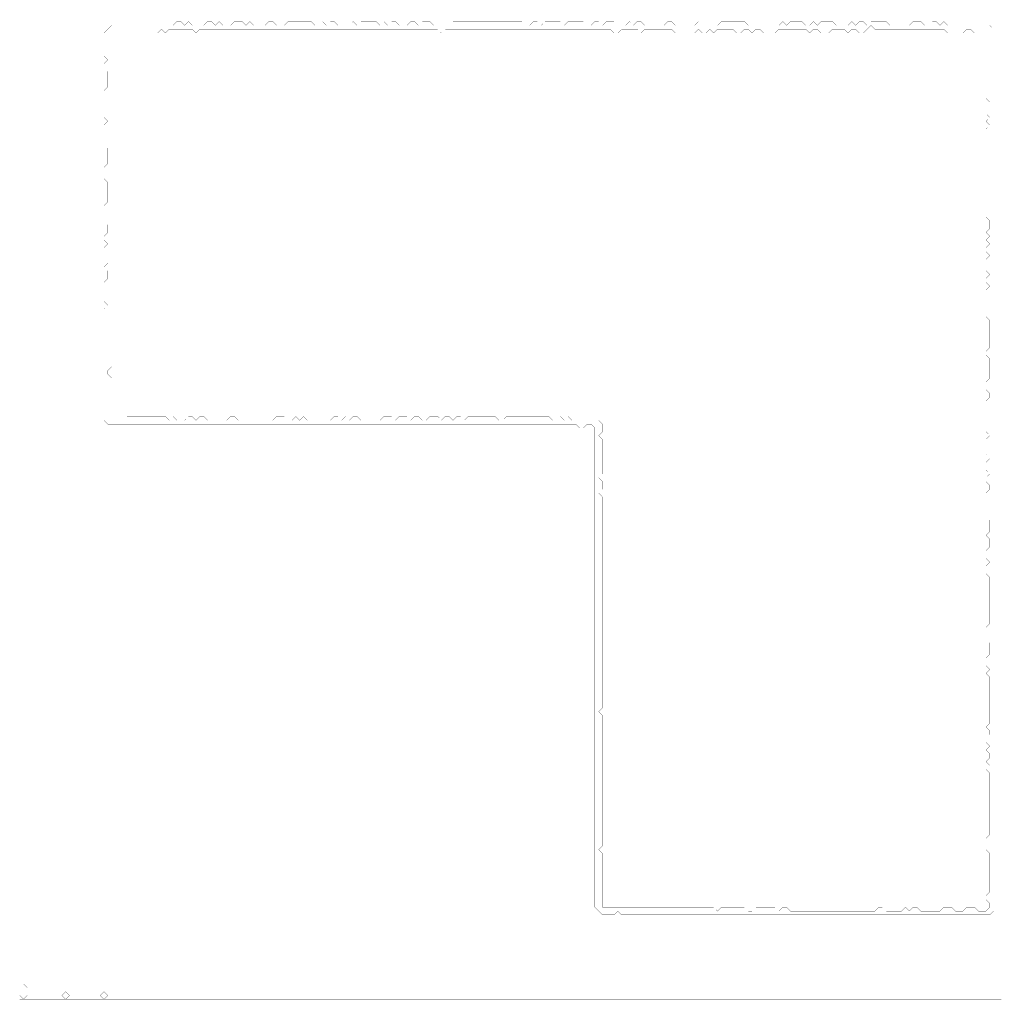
# Model space of a CAD drawing. Header units: metres. Extents: x 0 to 5192, y -5192 to 0.
# Drawn here: x 0 to 2596, y -5192 to -2596 of the extents above; entities that cross this region are included whole.
import ezdxf

# ---------------------------------------------------------------- set-up
doc = ezdxf.new("R2010")
doc.units = ezdxf.units.M
doc.layers.add('conductor', color=1, linetype='Continuous')
doc.layers.add('substrate', color=5, linetype='Continuous')

msp = doc.modelspace()

# ---------------------------------------------------------------- linework, layer by layer
at = {"layer": 'conductor', "const_width": 0.5}
msp.add_lwpolyline([(2255.6, -2611.2), (2245.4, -2621.3), (2235.2, -2631.5), (2225.1, -2631.5), (2214.9, -2621.3), (2204.8, -2621.3), (2194.6, -2631.5), (2184.4, -2621.3), (2174.3, -2621.3), (2164.1, -2621.3), (2154, -2621.3), (2143.8, -2631.5), (2133.6, -2631.5), (2123.5, -2631.5), (2113.3, -2621.3), (2103.2, -2621.3), (2093, -2631.5), (2082.8, -2621.3), (2072.7, -2621.3), (2062.5, -2621.3), (2052.4, -2621.3), (2042.2, -2621.3), (2032, -2621.3), (2021.9, -2621.3), (2011.7, -2621.3), (2001.6, -2631.5), (1991.4, -2631.5), (1981.2, -2631.5), (1971.1, -2631.5), (1960.9, -2621.3), (1950.8, -2621.3), (1940.6, -2631.5), (1930.4, -2621.3), (1920.3, -2621.3), (1910.1, -2631.5), (1899.9, -2631.5), (1889.8, -2621.3), (1879.6, -2621.3), (1869.5, -2621.3), (1859.3, -2621.3), (1849.1, -2621.3), (1839, -2631.5), (1828.8, -2621.3), (1818.7, -2631.5), (1808.5, -2631.5), (1798.3, -2621.3), (1788.2, -2631.5), (1778, -2631.5), (1767.9, -2631.5), (1757.7, -2631.5), (1747.5, -2631.5), (1737.4, -2631.5), (1727.2, -2621.3), (1717.1, -2621.3), (1706.9, -2621.3), (1696.7, -2621.3), (1686.6, -2621.3), (1676.4, -2621.3), (1666.3, -2621.3), (1656.1, -2621.3), (1645.9, -2631.5), (1635.8, -2621.3), (1625.6, -2621.3), (1615.5, -2621.3), (1605.3, -2621.3), (1595.1, -2621.3), (1585, -2631.5), (1574.8, -2631.5), (1564.7, -2621.3), (1554.5, -2621.3), (1544.3, -2621.3), (1534.2, -2621.3), (1524, -2621.3), (1513.9, -2621.3), (1503.7, -2621.3), (1493.5, -2621.3), (1483.4, -2621.3), (1473.2, -2621.3), (1463.1, -2621.3), (1452.9, -2621.3), (1442.7, -2621.3), (1432.6, -2621.3), (1422.4, -2621.3), (1412.3, -2621.3), (1402.1, -2621.3), (1391.9, -2621.3), (1381.8, -2621.3), (1371.6, -2621.3), (1361.5, -2621.3), (1351.3, -2621.3), (1341.1, -2621.3), (1331, -2621.3), (1320.8, -2621.3), (1310.7, -2621.3), (1300.5, -2621.3), (1290.3, -2621.3), (1280.2, -2621.3), (1270, -2621.3), (1259.9, -2621.3), (1249.7, -2621.3), (1239.5, -2621.3), (1229.4, -2621.3), (1219.2, -2621.3), (1209.1, -2621.3), (1198.9, -2621.3), (1188.7, -2621.3), (1178.6, -2621.3), (1168.4, -2621.3), (1158.3, -2621.3), (1148.1, -2621.3), (1137.9, -2621.3), (1127.8, -2621.3), (1117.6, -2631.5), (1107.5, -2621.3), (1097.3, -2621.3), (1087.1, -2621.3), (1077, -2621.3), (1066.8, -2621.3), (1056.7, -2621.3), (1046.5, -2621.3), (1036.3, -2621.3), (1026.2, -2621.3), (1016, -2621.3), (1005.9, -2621.3), (995.7, -2621.3), (985.5, -2621.3), (975.4, -2621.3), (965.2, -2621.3), (955.1, -2621.3), (944.9, -2621.3), (934.7, -2621.3), (924.6, -2621.3), (914.4, -2621.3), (904.3, -2621.3), (894.1, -2621.3), (883.9, -2621.3), (873.8, -2621.3), (863.6, -2621.3), (853.5, -2621.3), (843.3, -2621.3), (833.1, -2621.3), (823, -2621.3), (812.8, -2621.3), (802.7, -2621.3), (792.5, -2621.3), (782.3, -2621.3), (772.2, -2621.3), (762, -2621.3), (751.9, -2621.3), (741.7, -2621.3), (731.5, -2621.3), (721.4, -2621.3), (711.2, -2621.3), (701.1, -2621.3), (690.9, -2621.3), (680.7, -2621.3), (670.6, -2621.3), (660.4, -2621.3), (650.2, -2621.3), (640.1, -2621.3), (629.9, -2621.3), (619.8, -2621.3), (609.6, -2621.3), (599.4, -2621.3), (589.3, -2621.3), (579.1, -2621.3), (569, -2621.3), (558.8, -2621.3), (548.6, -2621.3), (538.5, -2621.3), (528.3, -2621.3), (518.2, -2621.3), (508, -2621.3), (497.8, -2621.3), (487.7, -2621.3), (477.5, -2621.3), (467.4, -2631.5), (457.2, -2621.3), (447, -2621.3), (436.9, -2621.3), (426.7, -2621.3), (416.6, -2621.3), (406.4, -2621.3), (396.2, -2621.3), (386.1, -2631.5), (375.9, -2621.3), (365.8, -2631.5), (355.6, -2631.5), (345.4, -2631.5), (335.3, -2631.5), (325.1, -2631.5), (315, -2631.5), (304.8, -2631.5), (294.6, -2631.5), (284.5, -2631.5), (274.3, -2631.5), (264.2, -2631.5), (254, -2631.5), (243.8, -2621.3), (243.8, -2631.5), (243.8, -2641.6), (243.8, -2651.8), (243.8, -2662), (243.8, -2672.1), (243.8, -2682.3), (243.8, -2692.4), (243.8, -2702.6), (243.8, -2712.8), (243.8, -2722.9), (243.8, -2733.1), (243.8, -2743.2), (243.8, -2753.4), (243.8, -2763.6), (243.8, -2773.7), (243.8, -2783.9), (243.8, -2794), (243.8, -2804.2), (243.8, -2814.4), (243.8, -2824.5), (243.8, -2834.7), (243.8, -2844.8), (243.8, -2855), (243.8, -2865.2), (243.8, -2875.3), (243.8, -2885.5), (243.8, -2895.6), (243.8, -2905.8), (243.8, -2916), (243.8, -2926.1), (243.8, -2936.3), (243.8, -2946.4), (243.8, -2956.6), (243.8, -2966.8), (243.8, -2976.9), (243.8, -2987.1), (243.8, -2997.2), (243.8, -3007.4), (243.8, -3017.6), (243.8, -3027.7), (243.8, -3037.9), (243.8, -3048), (243.8, -3058.2), (243.8, -3068.4), (243.8, -3078.5), (243.8, -3088.7), (243.8, -3098.8), (243.8, -3109), (243.8, -3119.2), (243.8, -3129.3), (243.8, -3139.5), (243.8, -3149.6), (243.8, -3159.8), (243.8, -3170), (243.8, -3180.1), (243.8, -3190.3), (243.8, -3200.4), (243.8, -3210.6), (243.8, -3220.8), (243.8, -3230.9), (243.8, -3241.1), (243.8, -3251.2), (243.8, -3261.4), (243.8, -3271.6), (243.8, -3281.7), (243.8, -3291.9), (243.8, -3302.1), (243.8, -3312.2), (243.8, -3322.4), (243.8, -3332.5), (243.8, -3342.7), (243.8, -3352.9), (243.8, -3363), (243.8, -3373.2), (243.8, -3383.3), (243.8, -3393.5), (243.8, -3403.7), (243.8, -3413.8), (243.8, -3424), (243.8, -3434.1), (243.8, -3444.3), (243.8, -3454.5), (243.8, -3464.6), (243.8, -3474.8), (243.8, -3484.9), (243.8, -3495.1), (243.8, -3505.3), (243.8, -3515.4), (233.7, -3525.6), (233.7, -3535.7), (243.8, -3545.9), (243.8, -3556.1), (243.8, -3566.2), (243.8, -3576.4), (243.8, -3586.5), (243.8, -3596.7), (243.8, -3606.9), (243.8, -3617), (243.8, -3627.2), (243.8, -3637.3), (243.8, -3647.5), (243.8, -3657.7), (254, -3657.7), (264.2, -3657.7), (274.3, -3657.7), (284.5, -3647.5), (294.6, -3647.5), (304.8, -3647.5), (315, -3647.5), (325.1, -3647.5), (335.3, -3647.5), (345.4, -3647.5), (355.6, -3647.5), (365.8, -3647.5), (375.9, -3647.5), (386.1, -3647.5), (396.2, -3657.7), (406.4, -3647.5), (416.6, -3657.7), (426.7, -3657.7), (436.9, -3657.7), (447, -3647.5), (457.2, -3647.5), (467.4, -3657.7), (477.5, -3647.5), (487.7, -3647.5), (497.8, -3657.7), (508, -3657.7), (518.2, -3657.7), (528.3, -3657.7), (538.5, -3657.7), (548.6, -3657.7), (558.8, -3647.5), (569, -3647.5), (579.1, -3657.7), (589.3, -3657.7), (599.4, -3657.7), (609.6, -3657.7), (619.8, -3657.7), (629.9, -3657.7), (640.1, -3657.7), (650.2, -3657.7), (660.4, -3657.7), (670.6, -3657.7), (680.7, -3647.5), (690.9, -3647.5), (701.1, -3647.5), (711.2, -3657.7), (721.4, -3657.7), (731.5, -3647.5), (741.7, -3657.7), (751.9, -3647.5), (762, -3657.7), (772.2, -3657.7), (782.3, -3657.7), (792.5, -3657.7), (802.7, -3657.7), (812.8, -3657.7), (823, -3657.7), (833.1, -3647.5), (843.3, -3647.5), (853.5, -3657.7), (863.6, -3647.5), (873.8, -3657.7), (883.9, -3647.5), (894.1, -3647.5), (904.3, -3657.7), (914.4, -3657.7), (924.6, -3657.7), (934.7, -3657.7), (944.9, -3657.7), (955.1, -3657.7), (965.2, -3647.5), (975.4, -3647.5), (985.5, -3647.5), (995.7, -3657.7), (1005.9, -3647.5), (1016, -3647.5), (1026.2, -3647.5), (1036.3, -3657.7), (1046.5, -3647.5), (1056.7, -3647.5), (1066.8, -3657.7), (1077, -3657.7), (1087.1, -3647.5), (1097.3, -3647.5), (1107.5, -3647.5), (1117.6, -3657.7), (1127.8, -3647.5), (1137.9, -3647.5), (1148.1, -3657.7), (1158.3, -3647.5), (1168.4, -3647.5), (1178.6, -3657.7), (1188.7, -3647.5), (1198.9, -3647.5), (1209.1, -3647.5), (1219.2, -3647.5), (1229.4, -3647.5), (1239.5, -3647.5), (1249.7, -3647.5), (1259.9, -3647.5), (1270, -3657.7), (1280.2, -3657.7), (1290.3, -3647.5), (1300.5, -3647.5), (1310.7, -3647.5), (1320.8, -3647.5), (1331, -3647.5), (1341.1, -3647.5), (1351.3, -3647.5), (1361.5, -3647.5), (1371.6, -3647.5), (1381.8, -3647.5), (1391.9, -3647.5), (1402.1, -3647.5), (1412.3, -3657.7), (1422.4, -3657.7), (1432.6, -3647.5), (1442.7, -3657.7), (1452.9, -3647.5), (1463.1, -3657.7), (1473.2, -3657.7), (1483.4, -3657.7), (1493.5, -3657.7), (1503.7, -3657.7), (1513.9, -3657.7), (1524, -3657.7), (1534.2, -3657.7), (1544.3, -3667.8), (1544.3, -3678), (1544.3, -3688.1), (1534.2, -3698.3), (1544.3, -3708.5), (1544.3, -3718.6), (1544.3, -3728.8), (1544.3, -3738.9), (1544.3, -3749.1), (1544.3, -3759.3), (1544.3, -3769.4), (1544.3, -3779.6), (1544.3, -3789.7), (1544.3, -3799.9), (1534.2, -3810.1), (1544.3, -3820.2), (1544.3, -3830.4), (1544.3, -3840.5), (1534.2, -3850.7), (1544.3, -3860.9), (1544.3, -3871), (1544.3, -3881.2), (1544.3, -3891.3), (1544.3, -3901.5), (1544.3, -3911.7), (1544.3, -3921.8), (1544.3, -3932), (1544.3, -3942.1), (1544.3, -3952.3), (1544.3, -3962.5), (1544.3, -3972.6), (1544.3, -3982.8), (1544.3, -3992.9), (1544.3, -4003.1), (1544.3, -4013.3), (1544.3, -4023.4), (1544.3, -4033.6), (1544.3, -4043.7), (1544.3, -4053.9), (1544.3, -4064.1), (1544.3, -4074.2), (1544.3, -4084.4), (1544.3, -4094.5), (1544.3, -4104.7), (1544.3, -4114.9), (1544.3, -4125), (1544.3, -4135.2), (1544.3, -4145.3), (1544.3, -4155.5), (1544.3, -4165.7), (1544.3, -4175.8), (1544.3, -4186), (1544.3, -4196.1), (1544.3, -4206.3), (1544.3, -4216.5), (1544.3, -4226.6), (1544.3, -4236.8), (1544.3, -4246.9), (1544.3, -4257.1), (1544.3, -4267.3), (1544.3, -4277.4), (1544.3, -4287.6), (1544.3, -4297.7), (1544.3, -4307.9), (1544.3, -4318.1), (1544.3, -4328.2), (1544.3, -4338.4), (1544.3, -4348.5), (1544.3, -4358.7), (1544.3, -4368.9), (1544.3, -4379), (1544.3, -4389.2), (1544.3, -4399.3), (1544.3, -4409.5), (1544.3, -4419.7), (1534.2, -4429.8), (1544.3, -4440), (1544.3, -4450.1), (1544.3, -4460.3), (1544.3, -4470.5), (1544.3, -4480.6), (1544.3, -4490.8), (1544.3, -4500.9), (1544.3, -4511.1), (1544.3, -4521.3), (1544.3, -4531.4), (1544.3, -4541.6), (1544.3, -4551.8), (1544.3, -4561.9), (1544.3, -4572.1), (1544.3, -4582.2), (1544.3, -4592.4), (1544.3, -4602.6), (1544.3, -4612.7), (1544.3, -4622.9), (1544.3, -4633), (1544.3, -4643.2), (1544.3, -4653.4), (1544.3, -4663.5), (1544.3, -4673.7), (1544.3, -4683.8), (1544.3, -4694), (1544.3, -4704.2), (1544.3, -4714.3), (1544.3, -4724.5), (1544.3, -4734.6), (1544.3, -4744.8), (1544.3, -4755), (1544.3, -4765.1), (1544.3, -4775.3), (1544.3, -4785.4), (1534.2, -4795.6), (1544.3, -4805.8), (1544.3, -4815.9), (1544.3, -4826.1), (1544.3, -4836.2), (1544.3, -4846.4), (1544.3, -4856.6), (1544.3, -4866.7), (1544.3, -4876.9), (1544.3, -4887), (1544.3, -4897.2), (1544.3, -4907.4), (1544.3, -4917.5), (1544.3, -4927.7), (1544.3, -4937.8), (1544.3, -4948), (1554.5, -4948), (1564.7, -4948), (1574.8, -4948), (1585, -4948), (1595.1, -4948), (1605.3, -4948), (1615.5, -4948), (1625.6, -4948), (1635.8, -4948), (1645.9, -4948), (1656.1, -4948), (1666.3, -4948), (1676.4, -4948), (1686.6, -4948), (1696.7, -4948), (1706.9, -4948), (1717.1, -4948), (1727.2, -4948), (1737.4, -4948), (1747.5, -4948), (1757.7, -4948), (1767.9, -4948), (1778, -4948), (1788.2, -4948), (1798.3, -4948), (1808.5, -4948), (1818.7, -4948), (1828.8, -4948), (1839, -4948), (1849.1, -4958.2), (1859.3, -4948), (1869.5, -4948), (1879.6, -4948), (1889.8, -4948), (1899.9, -4948), (1910.1, -4948), (1920.3, -4948), (1930.4, -4958.2), (1940.6, -4958.2), (1950.8, -4948), (1960.9, -4948), (1971.1, -4948), (1981.2, -4948), (1991.4, -4948), (2001.6, -4948), (2011.7, -4958.2), (2021.9, -4948), (2032, -4948), (2042.2, -4958.2), (2052.4, -4958.2), (2062.5, -4958.2), (2072.7, -4958.2), (2082.8, -4958.2), (2093, -4958.2), (2103.2, -4958.2), (2113.3, -4958.2), (2123.5, -4958.2), (2133.6, -4958.2), (2143.8, -4958.2), (2154, -4958.2), (2164.1, -4958.2), (2174.3, -4958.2), (2184.4, -4958.2), (2194.6, -4958.2), (2204.8, -4958.2), (2214.9, -4958.2), (2225.1, -4958.2), (2235.2, -4958.2), (2245.4, -4958.2), (2255.6, -4958.2), (2265.7, -4958.2), (2275.9, -4948), (2286, -4948), (2296.2, -4958.2), (2306.4, -4958.2), (2316.5, -4958.2), (2326.7, -4958.2), (2336.8, -4958.2), (2347, -4948), (2357.2, -4958.2), (2367.3, -4948), (2377.5, -4948), (2387.6, -4958.2), (2397.8, -4958.2), (2408, -4958.2), (2418.1, -4958.2), (2428.3, -4958.2), (2438.4, -4958.2), (2448.6, -4948), (2458.8, -4948), (2468.9, -4948), (2479.1, -4958.2), (2489.2, -4958.2), (2499.4, -4958.2), (2509.6, -4948), (2519.7, -4948), (2529.9, -4948), (2540, -4958.2), (2550.2, -4958.2), (2560.4, -4958.2), (2570.5, -4948), (2570.5, -4937.8), (2560.4, -4927.7), (2560.4, -4917.5), (2570.5, -4907.4), (2570.5, -4897.2), (2570.5, -4887), (2570.5, -4876.9), (2570.5, -4866.7), (2570.5, -4856.6), (2570.5, -4846.4), (2570.5, -4836.2), (2570.5, -4826.1), (2570.5, -4815.9), (2570.5, -4805.8), (2560.4, -4795.6), (2560.4, -4785.4), (2560.4, -4775.3), (2560.4, -4765.1), (2570.5, -4755), (2570.5, -4744.8), (2570.5, -4734.6), (2570.5, -4724.5), (2570.5, -4714.3), (2570.5, -4704.2), (2570.5, -4694), (2570.5, -4683.8), (2570.5, -4673.7), (2570.5, -4663.5), (2570.5, -4653.4), (2570.5, -4643.2), (2570.5, -4633), (2570.5, -4622.9), (2570.5, -4612.7), (2570.5, -4602.6), (2570.5, -4592.4), (2560.4, -4582.2), (2570.5, -4572.1), (2560.4, -4561.9), (2570.5, -4551.8), (2570.5, -4541.6), (2560.4, -4531.4), (2570.5, -4521.3), (2560.4, -4511.1), (2560.4, -4500.9), (2570.5, -4490.8), (2570.5, -4480.6), (2560.4, -4470.5), (2570.5, -4460.3), (2570.5, -4450.1), (2570.5, -4440), (2570.5, -4429.8), (2570.5, -4419.7), (2570.5, -4409.5), (2570.5, -4399.3), (2570.5, -4389.2), (2570.5, -4379), (2570.5, -4368.9), (2570.5, -4358.7), (2570.5, -4348.5), (2570.5, -4338.4), (2560.4, -4328.2), (2570.5, -4318.1), (2560.4, -4307.9), (2560.4, -4297.7), (2560.4, -4287.6), (2570.5, -4277.4), (2570.5, -4267.3), (2570.5, -4257.1), (2570.5, -4246.9), (2560.4, -4236.8), (2560.4, -4226.6), (2560.4, -4216.5), (2560.4, -4206.3), (2570.5, -4196.1), (2570.5, -4186), (2570.5, -4175.8), (2570.5, -4165.7), (2570.5, -4155.5), (2570.5, -4145.3), (2570.5, -4135.2), (2570.5, -4125), (2570.5, -4114.9), (2570.5, -4104.7), (2570.5, -4094.5), (2570.5, -4084.4), (2570.5, -4074.2), (2560.4, -4064.1), (2560.4, -4053.9), (2560.4, -4043.7), (2570.5, -4033.6), (2560.4, -4023.4), (2560.4, -4013.3), (2560.4, -4003.1), (2570.5, -3992.9), (2570.5, -3982.8), (2570.5, -3972.6), (2560.4, -3962.5), (2570.5, -3952.3), (2570.5, -3942.1), (2570.5, -3932), (2570.5, -3921.8), (2560.4, -3911.7), (2560.4, -3901.5), (2560.4, -3891.3), (2560.4, -3881.2), (2560.4, -3871), (2560.4, -3860.9), (2560.4, -3850.7), (2570.5, -3840.5), (2570.5, -3830.4), (2560.4, -3820.2), (2560.4, -3810.1), (2570.5, -3799.9), (2560.4, -3789.7), (2560.4, -3779.6), (2560.4, -3769.4), (2570.5, -3759.3), (2560.4, -3749.1), (2560.4, -3738.9), (2560.4, -3728.8), (2560.4, -3718.6), (2560.4, -3708.5), (2570.5, -3698.3), (2560.4, -3688.1), (2560.4, -3678), (2560.4, -3667.8), (2560.4, -3657.7), (2560.4, -3647.5), (2560.4, -3637.3), (2560.4, -3627.2), (2560.4, -3617), (2560.4, -3606.9), (2570.5, -3596.7), (2570.5, -3586.5), (2560.4, -3576.4), (2560.4, -3566.2), (2560.4, -3556.1), (2570.5, -3545.9), (2570.5, -3535.7), (2570.5, -3525.6), (2570.5, -3515.4), (2570.5, -3505.3), (2570.5, -3495.1), (2560.4, -3484.9), (2560.4, -3474.8), (2570.5, -3464.6), (2570.5, -3454.5), (2570.5, -3444.3), (2570.5, -3434.1), (2570.5, -3424), (2570.5, -3413.8), (2570.5, -3403.7), (2570.5, -3393.5), (2560.4, -3383.3), (2560.4, -3373.2), (2560.4, -3363), (2560.4, -3352.9), (2560.4, -3342.7), (2560.4, -3332.5), (2560.4, -3322.4), (2560.4, -3312.2), (2570.5, -3302.1), (2560.4, -3291.9), (2560.4, -3281.7), (2570.5, -3271.6), (2560.4, -3261.4), (2560.4, -3251.2), (2560.4, -3241.1), (2560.4, -3230.9), (2570.5, -3220.8), (2560.4, -3210.6), (2560.4, -3200.4), (2570.5, -3190.3), (2560.4, -3180.1), (2570.5, -3170), (2560.4, -3159.8), (2570.5, -3149.6), (2570.5, -3139.5), (2570.5, -3129.3), (2560.4, -3119.2), (2560.4, -3109), (2560.4, -3098.8), (2560.4, -3088.7), (2560.4, -3078.5), (2560.4, -3068.4), (2560.4, -3058.2), (2560.4, -3048), (2560.4, -3037.9), (2560.4, -3027.7), (2560.4, -3017.6), (2560.4, -3007.4), (2560.4, -2997.2), (2560.4, -2987.1), (2560.4, -2976.9), (2560.4, -2966.8), (2560.4, -2956.6), (2560.4, -2946.4), (2560.4, -2936.3), (2560.4, -2926.1), (2560.4, -2916), (2560.4, -2905.8), (2560.4, -2895.6), (2560.4, -2885.5), (2570.5, -2875.3), (2560.4, -2865.2), (2570.5, -2855), (2560.4, -2844.8), (2560.4, -2834.7), (2560.4, -2824.5), (2570.5, -2814.4), (2560.4, -2804.2), (2560.4, -2794), (2560.4, -2783.9), (2560.4, -2773.7), (2560.4, -2763.6), (2560.4, -2753.4), (2560.4, -2743.2), (2560.4, -2733.1), (2560.4, -2722.9), (2560.4, -2712.8), (2560.4, -2702.6), (2560.4, -2692.4), (2560.4, -2682.3), (2560.4, -2672.1), (2560.4, -2662), (2560.4, -2651.8), (2560.4, -2641.6), (2560.4, -2631.5), (2550.2, -2631.5), (2540, -2631.5), (2529.9, -2631.5), (2519.7, -2621.3), (2509.6, -2621.3), (2499.4, -2631.5), (2489.2, -2631.5), (2479.1, -2631.5), (2468.9, -2631.5), (2458.8, -2631.5), (2448.6, -2621.3), (2438.4, -2621.3), (2428.3, -2621.3), (2418.1, -2621.3), (2408, -2621.3), (2397.8, -2621.3), (2387.6, -2621.3), (2377.5, -2621.3), (2367.3, -2621.3), (2357.2, -2621.3), (2347, -2621.3), (2336.8, -2621.3), (2326.7, -2621.3), (2316.5, -2621.3), (2306.4, -2621.3), (2296.2, -2621.3), (2286, -2621.3), (2275.9, -2621.3), (2265.7, -2621.3)], close=True, dxfattribs=at)
at = {"layer": 'substrate', "const_width": 0.5}
msp.add_lwpolyline([(0, -2590.8), (0, -2601), (0, -2611.2), (0, -2621.3), (0, -2631.5), (0, -2641.6), (0, -2651.8), (0, -2662), (0, -2672.1), (0, -2682.3), (0, -2692.4), (0, -2702.6), (0, -2712.8), (0, -2722.9), (0, -2733.1), (0, -2743.2), (0, -2753.4), (0, -2763.6), (0, -2773.7), (0, -2783.9), (0, -2794), (0, -2804.2), (0, -2814.4), (0, -2824.5), (0, -2834.7), (0, -2844.8), (0, -2855), (0, -2865.2), (0, -2875.3), (0, -2885.5), (0, -2895.6), (0, -2905.8), (0, -2916), (0, -2926.1), (0, -2936.3), (0, -2946.4), (0, -2956.6), (0, -2966.8), (0, -2976.9), (0, -2987.1), (0, -2997.2), (0, -3007.4), (0, -3017.6), (0, -3027.7), (0, -3037.9), (0, -3048), (0, -3058.2), (0, -3068.4), (0, -3078.5), (0, -3088.7), (0, -3098.8), (0, -3109), (0, -3119.2), (0, -3129.3), (0, -3139.5), (0, -3149.6), (0, -3159.8), (0, -3170), (0, -3180.1), (0, -3190.3), (0, -3200.4), (0, -3210.6), (0, -3220.8), (0, -3230.9), (0, -3241.1), (0, -3251.2), (0, -3261.4), (0, -3271.6), (0, -3281.7), (0, -3291.9), (0, -3302.1), (0, -3312.2), (0, -3322.4), (0, -3332.5), (0, -3342.7), (0, -3352.9), (0, -3363), (0, -3373.2), (0, -3383.3), (0, -3393.5), (0, -3403.7), (0, -3413.8), (0, -3424), (0, -3434.1), (0, -3444.3), (0, -3454.5), (0, -3464.6), (0, -3474.8), (0, -3484.9), (0, -3495.1), (0, -3505.3), (0, -3515.4), (0, -3525.6), (0, -3535.7), (0, -3545.9), (0, -3556.1), (0, -3566.2), (0, -3576.4), (0, -3586.5), (0, -3596.7), (0, -3606.9), (0, -3617), (0, -3627.2), (0, -3637.3), (0, -3647.5), (0, -3657.7), (0, -3667.8), (0, -3678), (0, -3688.1), (0, -3698.3), (0, -3708.5), (0, -3718.6), (0, -3728.8), (0, -3738.9), (0, -3749.1), (0, -3759.3), (0, -3769.4), (0, -3779.6), (0, -3789.7), (0, -3799.9), (0, -3810.1), (0, -3820.2), (0, -3830.4), (0, -3840.5), (0, -3850.7), (0, -3860.9), (0, -3871), (0, -3881.2), (0, -3891.3), (0, -3901.5), (0, -3911.7), (0, -3921.8), (0, -3932), (0, -3942.1), (0, -3952.3), (0, -3962.5), (0, -3972.6), (0, -3982.8), (0, -3992.9), (0, -4003.1), (0, -4013.3), (0, -4023.4), (0, -4033.6), (0, -4043.7), (0, -4053.9), (0, -4064.1), (0, -4074.2), (0, -4084.4), (0, -4094.5), (0, -4104.7), (0, -4114.9), (0, -4125), (0, -4135.2), (0, -4145.3), (0, -4155.5), (0, -4165.7), (0, -4175.8), (0, -4186), (0, -4196.1), (0, -4206.3), (0, -4216.5), (0, -4226.6), (0, -4236.8), (0, -4246.9), (0, -4257.1), (0, -4267.3), (0, -4277.4), (0, -4287.6), (0, -4297.7), (0, -4307.9), (0, -4318.1), (0, -4328.2), (0, -4338.4), (0, -4348.5), (0, -4358.7), (0, -4368.9), (0, -4379), (0, -4389.2), (0, -4399.3), (0, -4409.5), (0, -4419.7), (0, -4429.8), (0, -4440), (0, -4450.1), (0, -4460.3), (0, -4470.5), (0, -4480.6), (0, -4490.8), (0, -4500.9), (0, -4511.1), (0, -4521.3), (0, -4531.4), (0, -4541.6), (0, -4551.8), (0, -4561.9), (0, -4572.1), (0, -4582.2), (0, -4592.4), (0, -4602.6), (0, -4612.7), (0, -4622.9), (0, -4633), (0, -4643.2), (0, -4653.4), (0, -4663.5), (0, -4673.7), (0, -4683.8), (0, -4694), (0, -4704.2), (0, -4714.3), (0, -4724.5), (0, -4734.6), (0, -4744.8), (0, -4755), (0, -4765.1), (0, -4775.3), (0, -4785.4), (0, -4795.6), (0, -4805.8), (0, -4815.9), (0, -4826.1), (0, -4836.2), (0, -4846.4), (0, -4856.6), (0, -4866.7), (0, -4876.9), (0, -4887), (0, -4897.2), (0, -4907.4), (0, -4917.5), (0, -4927.7), (0, -4937.8), (0, -4948), (0, -4958.2), (0, -4968.3), (0, -4978.5), (0, -4988.6), (0, -4998.8), (0, -5009), (0, -5019.1), (0, -5029.3), (0, -5039.4), (0, -5049.6), (0, -5059.8), (0, -5069.9), (0, -5080.1), (0, -5090.2), (0, -5100.4), (0, -5110.6), (0, -5120.7), (0, -5130.9), (0, -5141), (0, -5151.2), (0, -5161.4), (0, -5171.5), (0, -5181.7), (0, -5191.8), (10.2, -5191.8), (20.3, -5191.8), (30.5, -5191.8), (40.6, -5191.8), (50.8, -5191.8), (61, -5191.8), (71.1, -5191.8), (81.3, -5191.8), (91.4, -5191.8), (101.6, -5191.8), (111.8, -5191.8), (121.9, -5191.8), (132.1, -5191.8), (142.2, -5191.8), (152.4, -5191.8), (162.6, -5191.8), (172.7, -5191.8), (182.9, -5191.8), (193, -5191.8), (203.2, -5191.8), (213.4, -5191.8), (223.5, -5191.8), (233.7, -5191.8), (243.8, -5191.8), (254, -5191.8), (264.2, -5191.8), (274.3, -5191.8), (284.5, -5191.8), (294.6, -5191.8), (304.8, -5191.8), (315, -5191.8), (325.1, -5191.8), (335.3, -5191.8), (345.4, -5191.8), (355.6, -5191.8), (365.8, -5191.8), (375.9, -5191.8), (386.1, -5191.8), (396.2, -5191.8), (406.4, -5191.8), (416.6, -5191.8), (426.7, -5191.8), (436.9, -5191.8), (447, -5191.8), (457.2, -5191.8), (467.4, -5191.8), (477.5, -5191.8), (487.7, -5191.8), (497.8, -5191.8), (508, -5191.8), (518.2, -5191.8), (528.3, -5191.8), (538.5, -5191.8), (548.6, -5191.8), (558.8, -5191.8), (569, -5191.8), (579.1, -5191.8), (589.3, -5191.8), (599.4, -5191.8), (609.6, -5191.8), (619.8, -5191.8), (629.9, -5191.8), (640.1, -5191.8), (650.2, -5191.8), (660.4, -5191.8), (670.6, -5191.8), (680.7, -5191.8), (690.9, -5191.8), (701.1, -5191.8), (711.2, -5191.8), (721.4, -5191.8), (731.5, -5191.8), (741.7, -5191.8), (751.9, -5191.8), (762, -5191.8), (772.2, -5191.8), (782.3, -5191.8), (792.5, -5191.8), (802.7, -5191.8), (812.8, -5191.8), (823, -5191.8), (833.1, -5191.8), (843.3, -5191.8), (853.5, -5191.8), (863.6, -5191.8), (873.8, -5191.8), (883.9, -5191.8), (894.1, -5191.8), (904.3, -5191.8), (914.4, -5191.8), (924.6, -5191.8), (934.7, -5191.8), (944.9, -5191.8), (955.1, -5191.8), (965.2, -5191.8), (975.4, -5191.8), (985.5, -5191.8), (995.7, -5191.8), (1005.9, -5191.8), (1016, -5191.8), (1026.2, -5191.8), (1036.3, -5191.8), (1046.5, -5191.8), (1056.7, -5191.8), (1066.8, -5191.8), (1077, -5191.8), (1087.1, -5191.8), (1097.3, -5191.8), (1107.5, -5191.8), (1117.6, -5191.8), (1127.8, -5191.8), (1137.9, -5191.8), (1148.1, -5191.8), (1158.3, -5191.8), (1168.4, -5191.8), (1178.6, -5191.8), (1188.7, -5191.8), (1198.9, -5191.8), (1209.1, -5191.8), (1219.2, -5191.8), (1229.4, -5191.8), (1239.5, -5191.8), (1249.7, -5191.8), (1259.9, -5191.8), (1270, -5191.8), (1280.2, -5191.8), (1290.3, -5191.8), (1300.5, -5191.8), (1310.7, -5191.8), (1320.8, -5191.8), (1331, -5191.8), (1341.1, -5191.8), (1351.3, -5191.8), (1361.5, -5191.8), (1371.6, -5191.8), (1381.8, -5191.8), (1391.9, -5191.8), (1402.1, -5191.8), (1412.3, -5191.8), (1422.4, -5191.8), (1432.6, -5191.8), (1442.7, -5191.8), (1452.9, -5191.8), (1463.1, -5191.8), (1473.2, -5191.8), (1483.4, -5191.8), (1493.5, -5191.8), (1503.7, -5191.8), (1513.9, -5191.8), (1524, -5191.8), (1534.2, -5191.8), (1544.3, -5191.8), (1554.5, -5191.8), (1564.7, -5191.8), (1574.8, -5191.8), (1585, -5191.8), (1595.1, -5191.8), (1605.3, -5191.8), (1615.5, -5191.8), (1625.6, -5191.8), (1635.8, -5191.8), (1645.9, -5191.8), (1656.1, -5191.8), (1666.3, -5191.8), (1676.4, -5191.8), (1686.6, -5191.8), (1696.7, -5191.8), (1706.9, -5191.8), (1717.1, -5191.8), (1727.2, -5191.8), (1737.4, -5191.8), (1747.5, -5191.8), (1757.7, -5191.8), (1767.9, -5191.8), (1778, -5191.8), (1788.2, -5191.8), (1798.3, -5191.8), (1808.5, -5191.8), (1818.7, -5191.8), (1828.8, -5191.8), (1839, -5191.8), (1849.1, -5191.8), (1859.3, -5191.8), (1869.5, -5191.8), (1879.6, -5191.8), (1889.8, -5191.8), (1899.9, -5191.8), (1910.1, -5191.8), (1920.3, -5191.8), (1930.4, -5191.8), (1940.6, -5191.8), (1950.8, -5191.8), (1960.9, -5191.8), (1971.1, -5191.8), (1981.2, -5191.8), (1991.4, -5191.8), (2001.6, -5191.8), (2011.7, -5191.8), (2021.9, -5191.8), (2032, -5191.8), (2042.2, -5191.8), (2052.4, -5191.8), (2062.5, -5191.8), (2072.7, -5191.8), (2082.8, -5191.8), (2093, -5191.8), (2103.2, -5191.8), (2113.3, -5191.8), (2123.5, -5191.8), (2133.6, -5191.8), (2143.8, -5191.8), (2154, -5191.8), (2164.1, -5191.8), (2174.3, -5191.8), (2184.4, -5191.8), (2194.6, -5191.8), (2204.8, -5191.8), (2214.9, -5191.8), (2225.1, -5191.8), (2235.2, -5191.8), (2245.4, -5191.8), (2255.6, -5191.8), (2265.7, -5191.8), (2275.9, -5191.8), (2286, -5191.8), (2296.2, -5191.8), (2306.4, -5191.8), (2316.5, -5191.8), (2326.7, -5191.8), (2336.8, -5191.8), (2347, -5191.8), (2357.2, -5191.8), (2367.3, -5191.8), (2377.5, -5191.8), (2387.6, -5191.8), (2397.8, -5191.8), (2408, -5191.8), (2418.1, -5191.8), (2428.3, -5191.8), (2438.4, -5191.8), (2448.6, -5191.8), (2458.8, -5191.8), (2468.9, -5191.8), (2479.1, -5191.8), (2489.2, -5191.8), (2499.4, -5191.8), (2509.6, -5191.8), (2519.7, -5191.8), (2529.9, -5191.8), (2540, -5191.8), (2550.2, -5191.8), (2560.4, -5191.8), (2570.5, -5191.8), (2580.7, -5191.8), (2590.8, -5191.8), (2601, -5191.8)], dxfattribs=at)
for points in [[(406.4, -2611.2), (416.6, -2601), (426.7, -2601), (436.9, -2611.2), (447, -2601), (457.2, -2611.2), (467.4, -2611.2), (477.5, -2611.2), (487.7, -2611.2), (497.8, -2601), (508, -2601), (518.2, -2611.2), (528.3, -2601), (538.5, -2611.2), (548.6, -2611.2), (558.8, -2611.2), (569, -2601), (579.1, -2601), (589.3, -2601), (599.4, -2611.2), (609.6, -2601), (619.8, -2611.2), (629.9, -2611.2), (640.1, -2611.2), (650.2, -2611.2), (660.4, -2601), (670.6, -2601), (680.7, -2611.2), (690.9, -2611.2), (701.1, -2611.2), (711.2, -2601), (721.4, -2601), (731.5, -2601), (741.7, -2601), (751.9, -2601), (762, -2601), (772.2, -2601), (782.3, -2611.2), (792.5, -2611.2), (802.7, -2601), (812.8, -2611.2), (823, -2601), (833.1, -2601), (843.3, -2611.2), (853.5, -2611.2), (863.6, -2611.2), (873.8, -2611.2), (883.9, -2601), (894.1, -2611.2), (904.3, -2601), (914.4, -2601), (924.6, -2601), (934.7, -2601), (944.9, -2601), (955.1, -2611.2), (965.2, -2601), (975.4, -2611.2), (985.5, -2601), (995.7, -2601), (1005.9, -2611.2), (1016, -2611.2), (1026.2, -2611.2), (1036.3, -2601), (1046.5, -2601), (1056.7, -2611.2), (1066.8, -2601), (1077, -2601), (1087.1, -2601), (1097.3, -2611.2), (1107.5, -2611.2), (1117.6, -2611.2), (1127.8, -2611.2), (1137.9, -2611.2), (1148.1, -2601), (1158.3, -2601), (1168.4, -2601), (1178.6, -2601), (1188.7, -2601), (1198.9, -2601), (1209.1, -2601), (1219.2, -2601), (1229.4, -2601), (1239.5, -2601), (1249.7, -2601), (1259.9, -2601), (1270, -2601), (1280.2, -2601), (1290.3, -2601), (1300.5, -2601), (1310.7, -2601), (1320.8, -2601), (1331, -2601), (1341.1, -2611.2), (1351.3, -2611.2), (1361.5, -2601), (1371.6, -2601), (1381.8, -2611.2), (1391.9, -2601), (1402.1, -2601), (1412.3, -2601), (1422.4, -2601), (1432.6, -2601), (1442.7, -2611.2), (1452.9, -2601), (1463.1, -2601), (1473.2, -2601), (1483.4, -2601), (1493.5, -2601), (1503.7, -2611.2), (1513.9, -2611.2), (1524, -2601), (1534.2, -2601), (1544.3, -2611.2), (1554.5, -2601), (1564.7, -2601), (1574.8, -2601), (1585, -2611.2), (1595.1, -2611.2), (1605.3, -2611.2), (1615.5, -2601), (1625.6, -2611.2), (1635.8, -2601), (1645.9, -2601), (1656.1, -2611.2), (1666.3, -2611.2), (1676.4, -2611.2), (1686.6, -2611.2), (1696.7, -2611.2), (1706.9, -2611.2), (1717.1, -2601), (1727.2, -2601), (1737.4, -2611.2), (1747.5, -2611.2), (1757.7, -2611.2), (1767.9, -2611.2), (1778, -2611.2), (1788.2, -2611.2), (1798.3, -2601), (1808.5, -2611.2), (1818.7, -2611.2), (1828.8, -2611.2), (1839, -2611.2), (1849.1, -2611.2), (1859.3, -2601), (1869.5, -2601), (1879.6, -2601), (1889.8, -2601), (1899.9, -2601), (1910.1, -2601), (1920.3, -2601), (1930.4, -2611.2), (1940.6, -2611.2), (1950.8, -2611.2), (1960.9, -2611.2), (1971.1, -2611.2), (1981.2, -2611.2), (1991.4, -2611.2), (2001.6, -2611.2), (2011.7, -2611.2), (2021.9, -2601), (2032, -2611.2), (2042.2, -2601), (2052.4, -2601), (2062.5, -2601), (2072.7, -2601), (2082.8, -2611.2), (2093, -2611.2), (2103.2, -2601), (2113.3, -2611.2), (2123.5, -2601), (2133.6, -2601), (2143.8, -2601), (2154, -2601), (2164.1, -2611.2), (2174.3, -2611.2), (2184.4, -2611.2), (2194.6, -2611.2), (2204.8, -2601), (2214.9, -2611.2), (2225.1, -2601), (2235.2, -2601), (2245.4, -2611.2), (2255.6, -2601), (2265.7, -2601), (2275.9, -2601), (2286, -2601), (2296.2, -2601), (2306.4, -2611.2), (2316.5, -2611.2), (2326.7, -2611.2), (2336.8, -2611.2), (2347, -2611.2), (2357.2, -2611.2), (2367.3, -2601), (2377.5, -2601), (2387.6, -2601), (2397.8, -2611.2), (2408, -2611.2), (2418.1, -2601), (2428.3, -2601), (2438.4, -2611.2), (2448.6, -2601), (2458.8, -2611.2), (2468.9, -2611.2), (2479.1, -2611.2), (2489.2, -2611.2), (2499.4, -2611.2), (2509.6, -2611.2), (2519.7, -2611.2), (2529.9, -2611.2), (2540, -2611.2), (2550.2, -2611.2), (2560.4, -2611.2), (2570.5, -2611.2), (2580.7, -2621.3), (2580.7, -2631.5), (2580.7, -2641.6), (2580.7, -2651.8), (2580.7, -2662), (2580.7, -2672.1), (2580.7, -2682.3), (2580.7, -2692.4), (2580.7, -2702.6), (2580.7, -2712.8), (2580.7, -2722.9), (2580.7, -2733.1), (2580.7, -2743.2), (2580.7, -2753.4), (2580.7, -2763.6), (2580.7, -2773.7), (2580.7, -2783.9), (2580.7, -2794), (2580.7, -2804.2), (2580.7, -2814.4), (2580.7, -2824.5), (2580.7, -2834.7), (2580.7, -2844.8), (2580.7, -2855), (2580.7, -2865.2), (2580.7, -2875.3), (2580.7, -2885.5), (2580.7, -2895.6), (2580.7, -2905.8), (2580.7, -2916), (2580.7, -2926.1), (2580.7, -2936.3), (2580.7, -2946.4), (2580.7, -2956.6), (2580.7, -2966.8), (2580.7, -2976.9), (2580.7, -2987.1), (2580.7, -2997.2), (2580.7, -3007.4), (2580.7, -3017.6), (2580.7, -3027.7), (2580.7, -3037.9), (2580.7, -3048), (2580.7, -3058.2), (2580.7, -3068.4), (2580.7, -3078.5), (2580.7, -3088.7), (2580.7, -3098.8), (2580.7, -3109), (2580.7, -3119.2), (2580.7, -3129.3), (2580.7, -3139.5), (2580.7, -3149.6), (2580.7, -3159.8), (2580.7, -3170), (2580.7, -3180.1), (2580.7, -3190.3), (2580.7, -3200.4), (2580.7, -3210.6), (2580.7, -3220.8), (2580.7, -3230.9), (2580.7, -3241.1), (2580.7, -3251.2), (2580.7, -3261.4), (2580.7, -3271.6), (2580.7, -3281.7), (2580.7, -3291.9), (2580.7, -3302.1), (2580.7, -3312.2), (2580.7, -3322.4), (2580.7, -3332.5), (2580.7, -3342.7), (2580.7, -3352.9), (2580.7, -3363), (2580.7, -3373.2), (2580.7, -3383.3), (2580.7, -3393.5), (2580.7, -3403.7), (2580.7, -3413.8), (2580.7, -3424), (2580.7, -3434.1), (2580.7, -3444.3), (2580.7, -3454.5), (2580.7, -3464.6), (2580.7, -3474.8), (2580.7, -3484.9), (2580.7, -3495.1), (2580.7, -3505.3), (2580.7, -3515.4), (2580.7, -3525.6), (2580.7, -3535.7), (2580.7, -3545.9), (2580.7, -3556.1), (2580.7, -3566.2), (2580.7, -3576.4), (2580.7, -3586.5), (2580.7, -3596.7), (2580.7, -3606.9), (2580.7, -3617), (2580.7, -3627.2), (2580.7, -3637.3), (2580.7, -3647.5), (2580.7, -3657.7), (2580.7, -3667.8), (2580.7, -3678), (2580.7, -3688.1), (2580.7, -3698.3), (2580.7, -3708.5), (2580.7, -3718.6), (2580.7, -3728.8), (2580.7, -3738.9), (2580.7, -3749.1), (2580.7, -3759.3), (2580.7, -3769.4), (2580.7, -3779.6), (2580.7, -3789.7), (2580.7, -3799.9), (2580.7, -3810.1), (2580.7, -3820.2), (2580.7, -3830.4), (2580.7, -3840.5), (2580.7, -3850.7), (2580.7, -3860.9), (2580.7, -3871), (2580.7, -3881.2), (2580.7, -3891.3), (2580.7, -3901.5), (2580.7, -3911.7), (2580.7, -3921.8), (2580.7, -3932), (2580.7, -3942.1), (2580.7, -3952.3), (2580.7, -3962.5), (2580.7, -3972.6), (2580.7, -3982.8), (2580.7, -3992.9), (2580.7, -4003.1), (2580.7, -4013.3), (2580.7, -4023.4), (2580.7, -4033.6), (2580.7, -4043.7), (2580.7, -4053.9), (2580.7, -4064.1), (2580.7, -4074.2), (2580.7, -4084.4), (2580.7, -4094.5), (2580.7, -4104.7), (2580.7, -4114.9), (2580.7, -4125), (2580.7, -4135.2), (2580.7, -4145.3), (2580.7, -4155.5), (2580.7, -4165.7), (2580.7, -4175.8), (2580.7, -4186), (2580.7, -4196.1), (2580.7, -4206.3), (2580.7, -4216.5), (2580.7, -4226.6), (2580.7, -4236.8), (2580.7, -4246.9), (2580.7, -4257.1), (2580.7, -4267.3), (2580.7, -4277.4), (2580.7, -4287.6), (2580.7, -4297.7), (2580.7, -4307.9), (2580.7, -4318.1), (2580.7, -4328.2), (2580.7, -4338.4), (2580.7, -4348.5), (2580.7, -4358.7), (2580.7, -4368.9), (2580.7, -4379), (2580.7, -4389.2), (2580.7, -4399.3), (2580.7, -4409.5), (2580.7, -4419.7), (2580.7, -4429.8), (2580.7, -4440), (2580.7, -4450.1), (2580.7, -4460.3), (2580.7, -4470.5), (2580.7, -4480.6), (2580.7, -4490.8), (2580.7, -4500.9), (2580.7, -4511.1), (2580.7, -4521.3), (2580.7, -4531.4), (2580.7, -4541.6), (2580.7, -4551.8), (2580.7, -4561.9), (2580.7, -4572.1), (2580.7, -4582.2), (2580.7, -4592.4), (2580.7, -4602.6), (2580.7, -4612.7), (2580.7, -4622.9), (2580.7, -4633), (2580.7, -4643.2), (2580.7, -4653.4), (2580.7, -4663.5), (2580.7, -4673.7), (2580.7, -4683.8), (2580.7, -4694), (2580.7, -4704.2), (2580.7, -4714.3), (2580.7, -4724.5), (2580.7, -4734.6), (2580.7, -4744.8), (2580.7, -4755), (2580.7, -4765.1), (2580.7, -4775.3), (2580.7, -4785.4), (2580.7, -4795.6), (2580.7, -4805.8), (2580.7, -4815.9), (2580.7, -4826.1), (2580.7, -4836.2), (2580.7, -4846.4), (2580.7, -4856.6), (2580.7, -4866.7), (2580.7, -4876.9), (2580.7, -4887), (2580.7, -4897.2), (2580.7, -4907.4), (2580.7, -4917.5), (2580.7, -4927.7), (2580.7, -4937.8), (2580.7, -4948), (2580.7, -4958.2), (2570.5, -4968.3), (2560.4, -4968.3), (2550.2, -4968.3), (2540, -4968.3), (2529.9, -4968.3), (2519.7, -4968.3), (2509.6, -4968.3), (2499.4, -4968.3), (2489.2, -4968.3), (2479.1, -4968.3), (2468.9, -4968.3), (2458.8, -4968.3), (2448.6, -4968.3), (2438.4, -4968.3), (2428.3, -4968.3), (2418.1, -4968.3), (2408, -4968.3), (2397.8, -4968.3), (2387.6, -4968.3), (2377.5, -4968.3), (2367.3, -4968.3), (2357.2, -4968.3), (2347, -4968.3), (2336.8, -4968.3), (2326.7, -4968.3), (2316.5, -4968.3), (2306.4, -4968.3), (2296.2, -4968.3), (2286, -4968.3), (2275.9, -4968.3), (2265.7, -4968.3), (2255.6, -4968.3), (2245.4, -4968.3), (2235.2, -4968.3), (2225.1, -4968.3), (2214.9, -4968.3), (2204.8, -4968.3), (2194.6, -4968.3), (2184.4, -4968.3), (2174.3, -4968.3), (2164.1, -4968.3), (2154, -4968.3), (2143.8, -4968.3), (2133.6, -4968.3), (2123.5, -4968.3), (2113.3, -4968.3), (2103.2, -4968.3), (2093, -4968.3), (2082.8, -4968.3), (2072.7, -4968.3), (2062.5, -4968.3), (2052.4, -4968.3), (2042.2, -4968.3), (2032, -4968.3), (2021.9, -4968.3), (2011.7, -4968.3), (2001.6, -4968.3), (1991.4, -4968.3), (1981.2, -4968.3), (1971.1, -4968.3), (1960.9, -4968.3), (1950.8, -4968.3), (1940.6, -4968.3), (1930.4, -4968.3), (1920.3, -4968.3), (1910.1, -4968.3), (1899.9, -4968.3), (1889.8, -4968.3), (1879.6, -4968.3), (1869.5, -4968.3), (1859.3, -4968.3), (1849.1, -4968.3), (1839, -4968.3), (1828.8, -4968.3), (1818.7, -4968.3), (1808.5, -4968.3), (1798.3, -4968.3), (1788.2, -4968.3), (1778, -4968.3), (1767.9, -4968.3), (1757.7, -4968.3), (1747.5, -4968.3), (1737.4, -4968.3), (1727.2, -4968.3), (1717.1, -4968.3), (1706.9, -4968.3), (1696.7, -4968.3), (1686.6, -4968.3), (1676.4, -4968.3), (1666.3, -4968.3), (1656.1, -4968.3), (1645.9, -4968.3), (1635.8, -4968.3), (1625.6, -4968.3), (1615.5, -4968.3), (1605.3, -4968.3), (1595.1, -4968.3), (1585, -4958.2), (1574.8, -4968.3), (1564.7, -4968.3), (1554.5, -4968.3), (1544.3, -4968.3), (1534.2, -4958.2), (1524, -4948), (1524, -4937.8), (1524, -4927.7), (1524, -4917.5), (1524, -4907.4), (1524, -4897.2), (1524, -4887), (1524, -4876.9), (1524, -4866.7), (1524, -4856.6), (1524, -4846.4), (1524, -4836.2), (1524, -4826.1), (1524, -4815.9), (1524, -4805.8), (1524, -4795.6), (1524, -4785.4), (1524, -4775.3), (1524, -4765.1), (1524, -4755), (1524, -4744.8), (1524, -4734.6), (1524, -4724.5), (1524, -4714.3), (1524, -4704.2), (1524, -4694), (1524, -4683.8), (1524, -4673.7), (1524, -4663.5), (1524, -4653.4), (1524, -4643.2), (1524, -4633), (1524, -4622.9), (1524, -4612.7), (1524, -4602.6), (1524, -4592.4), (1524, -4582.2), (1524, -4572.1), (1524, -4561.9), (1524, -4551.8), (1524, -4541.6), (1524, -4531.4), (1524, -4521.3), (1524, -4511.1), (1524, -4500.9), (1524, -4490.8), (1524, -4480.6), (1524, -4470.5), (1524, -4460.3), (1524, -4450.1), (1524, -4440), (1524, -4429.8), (1524, -4419.7), (1524, -4409.5), (1524, -4399.3), (1524, -4389.2), (1524, -4379), (1524, -4368.9), (1524, -4358.7), (1524, -4348.5), (1524, -4338.4), (1524, -4328.2), (1524, -4318.1), (1524, -4307.9), (1524, -4297.7), (1524, -4287.6), (1524, -4277.4), (1524, -4267.3), (1524, -4257.1), (1524, -4246.9), (1524, -4236.8), (1524, -4226.6), (1524, -4216.5), (1524, -4206.3), (1524, -4196.1), (1524, -4186), (1524, -4175.8), (1524, -4165.7), (1524, -4155.5), (1524, -4145.3), (1524, -4135.2), (1524, -4125), (1524, -4114.9), (1524, -4104.7), (1524, -4094.5), (1524, -4084.4), (1524, -4074.2), (1524, -4064.1), (1524, -4053.9), (1524, -4043.7), (1524, -4033.6), (1524, -4023.4), (1524, -4013.3), (1524, -4003.1), (1524, -3992.9), (1524, -3982.8), (1524, -3972.6), (1524, -3962.5), (1524, -3952.3), (1524, -3942.1), (1524, -3932), (1524, -3921.8), (1524, -3911.7), (1524, -3901.5), (1524, -3891.3), (1524, -3881.2), (1524, -3871), (1524, -3860.9), (1524, -3850.7), (1524, -3840.5), (1524, -3830.4), (1524, -3820.2), (1524, -3810.1), (1524, -3799.9), (1524, -3789.7), (1524, -3779.6), (1524, -3769.4), (1524, -3759.3), (1524, -3749.1), (1524, -3738.9), (1524, -3728.8), (1524, -3718.6), (1524, -3708.5), (1524, -3698.3), (1524, -3688.1), (1524, -3678), (1513.9, -3667.8), (1503.7, -3667.8), (1493.5, -3678), (1483.4, -3678), (1473.2, -3667.8), (1463.1, -3667.8), (1452.9, -3667.8), (1442.7, -3667.8), (1432.6, -3667.8), (1422.4, -3667.8), (1412.3, -3667.8), (1402.1, -3667.8), (1391.9, -3667.8), (1381.8, -3667.8), (1371.6, -3667.8), (1361.5, -3667.8), (1351.3, -3667.8), (1341.1, -3667.8), (1331, -3667.8), (1320.8, -3667.8), (1310.7, -3667.8), (1300.5, -3667.8), (1290.3, -3667.8), (1280.2, -3667.8), (1270, -3667.8), (1259.9, -3667.8), (1249.7, -3667.8), (1239.5, -3667.8), (1229.4, -3667.8), (1219.2, -3667.8), (1209.1, -3667.8), (1198.9, -3667.8), (1188.7, -3667.8), (1178.6, -3667.8), (1168.4, -3667.8), (1158.3, -3667.8), (1148.1, -3667.8), (1137.9, -3667.8), (1127.8, -3667.8), (1117.6, -3667.8), (1107.5, -3667.8), (1097.3, -3667.8), (1087.1, -3667.8), (1077, -3667.8), (1066.8, -3667.8), (1056.7, -3667.8), (1046.5, -3667.8), (1036.3, -3667.8), (1026.2, -3667.8), (1016, -3667.8), (1005.9, -3667.8), (995.7, -3667.8), (985.5, -3667.8), (975.4, -3667.8), (965.2, -3667.8), (955.1, -3667.8), (944.9, -3667.8), (934.7, -3667.8), (924.6, -3667.8), (914.4, -3667.8), (904.3, -3667.8), (894.1, -3667.8), (883.9, -3667.8), (873.8, -3667.8), (863.6, -3667.8), (853.5, -3667.8), (843.3, -3667.8), (833.1, -3667.8), (823, -3667.8), (812.8, -3667.8), (802.7, -3667.8), (792.5, -3667.8), (782.3, -3667.8), (772.2, -3667.8), (762, -3667.8), (751.9, -3667.8), (741.7, -3667.8), (731.5, -3667.8), (721.4, -3667.8), (711.2, -3667.8), (701.1, -3667.8), (690.9, -3667.8), (680.7, -3667.8), (670.6, -3667.8), (660.4, -3667.8), (650.2, -3667.8), (640.1, -3667.8), (629.9, -3667.8), (619.8, -3667.8), (609.6, -3667.8), (599.4, -3667.8), (589.3, -3667.8), (579.1, -3667.8), (569, -3667.8), (558.8, -3667.8), (548.6, -3667.8), (538.5, -3667.8), (528.3, -3667.8), (518.2, -3667.8), (508, -3667.8), (497.8, -3667.8), (487.7, -3667.8), (477.5, -3667.8), (467.4, -3667.8), (457.2, -3667.8), (447, -3667.8), (436.9, -3667.8), (426.7, -3667.8), (416.6, -3667.8), (406.4, -3667.8), (396.2, -3667.8), (386.1, -3667.8), (375.9, -3667.8), (365.8, -3667.8), (355.6, -3667.8), (345.4, -3667.8), (335.3, -3667.8), (325.1, -3667.8), (315, -3667.8), (304.8, -3667.8), (294.6, -3667.8), (284.5, -3667.8), (274.3, -3667.8), (264.2, -3667.8), (254, -3667.8), (243.8, -3667.8), (233.7, -3667.8), (223.5, -3657.7), (223.5, -3647.5), (223.5, -3637.3), (223.5, -3627.2), (223.5, -3617), (223.5, -3606.9), (223.5, -3596.7), (223.5, -3586.5), (223.5, -3576.4), (223.5, -3566.2), (223.5, -3556.1), (223.5, -3545.9), (223.5, -3535.7), (223.5, -3525.6), (223.5, -3515.4), (223.5, -3505.3), (223.5, -3495.1), (223.5, -3484.9), (223.5, -3474.8), (223.5, -3464.6), (223.5, -3454.5), (223.5, -3444.3), (223.5, -3434.1), (223.5, -3424), (223.5, -3413.8), (223.5, -3403.7), (223.5, -3393.5), (223.5, -3383.3), (223.5, -3373.2), (223.5, -3363), (233.7, -3352.9), (223.5, -3342.7), (223.5, -3332.5), (223.5, -3322.4), (223.5, -3312.2), (223.5, -3302.1), (223.5, -3291.9), (233.7, -3281.7), (233.7, -3271.6), (233.7, -3261.4), (223.5, -3251.2), (233.7, -3241.1), (223.5, -3230.9), (223.5, -3220.8), (223.5, -3210.6), (223.5, -3200.4), (233.7, -3190.3), (223.5, -3180.1), (223.5, -3170), (233.7, -3159.8), (233.7, -3149.6), (233.7, -3139.5), (223.5, -3129.3), (223.5, -3119.2), (223.5, -3109), (223.5, -3098.8), (223.5, -3088.7), (233.7, -3078.5), (233.7, -3068.4), (233.7, -3058.2), (233.7, -3048), (233.7, -3037.9), (233.7, -3027.7), (223.5, -3017.6), (223.5, -3007.4), (223.5, -2997.2), (223.5, -2987.1), (233.7, -2976.9), (233.7, -2966.8), (233.7, -2956.6), (233.7, -2946.4), (233.7, -2936.3), (223.5, -2926.1), (223.5, -2916), (223.5, -2905.8), (223.5, -2895.6), (223.5, -2885.5), (223.5, -2875.3), (233.7, -2865.2), (223.5, -2855), (223.5, -2844.8), (223.5, -2834.7), (223.5, -2824.5), (223.5, -2814.4), (223.5, -2804.2), (223.5, -2794), (223.5, -2783.9), (233.7, -2773.7), (233.7, -2763.6), (233.7, -2753.4), (233.7, -2743.2), (233.7, -2733.1), (223.5, -2722.9), (223.5, -2712.8), (233.7, -2702.6), (223.5, -2692.4), (223.5, -2682.3), (223.5, -2672.1), (223.5, -2662), (223.5, -2651.8), (223.5, -2641.6), (223.5, -2631.5), (233.7, -2621.3), (243.8, -2611.2), (254, -2611.2), (264.2, -2611.2), (274.3, -2611.2), (284.5, -2611.2), (294.6, -2611.2), (304.8, -2611.2), (315, -2611.2), (325.1, -2611.2), (335.3, -2611.2), (345.4, -2611.2), (355.6, -2611.2), (365.8, -2611.2), (375.9, -2611.2), (386.1, -2611.2), (396.2, -2611.2)], [(0, -5161.4), (10.2, -5151.2), (20.3, -5161.4), (20.3, -5171.5), (20.3, -5181.7), (10.2, -5191.8), (0, -5181.7), (0, -5171.5)], [(111.8, -5181.7), (121.9, -5171.5), (132.1, -5181.7), (121.9, -5191.8)], [(213.4, -5181.7), (223.5, -5171.5), (233.7, -5181.7), (223.5, -5191.8)]]:
    msp.add_lwpolyline(points, close=True, dxfattribs=at)

doc.saveas('drawing.dxf')
